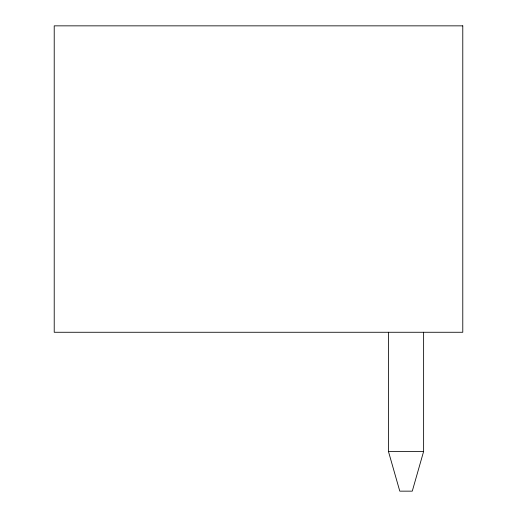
<?xml version="1.0" encoding="UTF-8"?>
<svg xmlns="http://www.w3.org/2000/svg" width="517" height="517" viewBox="0 0 517 517"><rect width="100%" height="100%" fill="white"/><g stroke="black" fill="none" stroke-linecap="round" stroke-linejoin="round"><path stroke-width="0.78" d="M423.623 332.269L423.623 451.431L412.275 491.15L399.79 491.15L388.441 451.431L388.441 332.269M388.441 451.431L423.623 451.431M462.78 25.85L54.22 25.85L54.22 332.269L462.78 332.269L462.78 25.85"/></g></svg>
